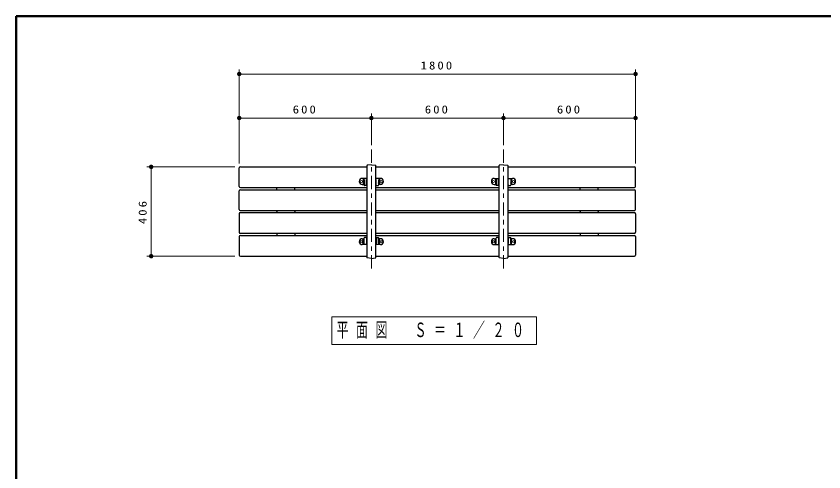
# Model space of a CAD drawing. Units: millimetres on the paper, scale 1:20. Extents: x -365 to 9, y -38 to 257.
# Drawn here: x -365 to -181.6, y 153.5 to 257 of the extents above; entities that cross this region are included whole.
import ezdxf

# ---------------------------------------------------------------- set-up
doc = ezdxf.new("R2010")
doc.units = ezdxf.units.MM
doc.linetypes.add('USER2', pattern=[6, 3, -1, 1, -1])
doc.layers.add('LY_1', color=7, linetype='Continuous', lineweight=25)
doc.layers.add('LY_2', color=7, linetype='Continuous', lineweight=13)
doc.styles.add('ＭＳ ゴシック', font='')
doc.styles.get('ＭＳ ゴシック').set_extended_font_data('MS Gothic')

# ---------------------------------------------------------------- blocks, each defined once
blk = doc.blocks.new('filled_dot')
at = {"color": 0, "linetype": 'Continuous', "lineweight": -2, "const_width": 1.25}
blk.add_lwpolyline([(-0.625, 0, 1), (0.625, 0, 1)], format="xyb", close=True, dxfattribs=at)

msp = doc.modelspace()

# ---------------------------------------------------------------- linework, layer by layer
at = {"layer": 'LY_1', "lineweight": 13}
for p, q in [((-314.336, 223.503), (-314.336, 244.853)), ((-224.336, 223.503), (-224.336, 244.853)), ((-314.336, 243.853), (-224.336, 243.853)), ((-314.336, 223.503), (-314.336, 234.853)), ((-284.336, 227.686), (-284.336, 234.853)), ((-284.336, 227.686), (-284.336, 234.853)), ((-254.336, 227.686), (-254.336, 234.853)), ((-254.336, 227.686), (-254.336, 234.853)), ((-224.336, 223.503), (-224.336, 234.853)), ((-314.336, 233.853), (-284.336, 233.853)), ((-284.336, 233.853), (-254.336, 233.853)), ((-254.336, 233.853), (-224.336, 233.853)), ((-315.336, 222.753), (-335.336, 222.753)), ((-334.336, 202.453), (-334.336, 222.753)), ((-315.336, 202.453), (-335.336, 202.453)), ((-246.849, 188.68), (-293.349, 188.68)), ((-293.349, 188.68), (-293.349, 182.38)), ((-246.849, 182.38), (-246.849, 188.68)), ((-293.349, 182.38), (-246.849, 182.38))]:
    msp.add_line(p, q, dxfattribs=at)
at = {"layer": 'LY_1', "linetype": 'USER2', "lineweight": 13}
for p, q in [((-284.336, 226.686), (-284.336, 199.208)), ((-254.336, 226.686), (-254.336, 199.208))]:
    msp.add_line(p, q, dxfattribs=at)
at = {"layer": 'LY_1', "color": 4}
for p, q in [((-314.336, 218.303), (-314.336, 222.503)), ((-314.086, 222.753), (-285.336, 222.753)), ((-283.336, 222.753), (-255.336, 222.753)), ((-253.336, 222.753), (-224.586, 222.753)), ((-224.336, 218.303), (-224.336, 222.503)), ((-314.336, 213.103), (-314.336, 217.303)), ((-314.086, 218.053), (-285.336, 218.053)), ((-314.086, 217.553), (-285.336, 217.553)), ((-283.336, 218.053), (-255.336, 218.053)), ((-283.336, 217.553), (-255.336, 217.553)), ((-253.336, 218.053), (-224.586, 218.053)), ((-253.336, 217.553), (-224.586, 217.553)), ((-224.336, 213.103), (-224.336, 217.303)), ((-314.086, 212.853), (-285.336, 212.853)), ((-283.336, 212.853), (-255.336, 212.853)), ((-253.336, 212.853), (-224.586, 212.853)), ((-314.336, 212.103), (-314.336, 207.903)), ((-314.086, 212.353), (-285.336, 212.353)), ((-283.336, 212.353), (-255.336, 212.353)), ((-253.336, 212.353), (-224.586, 212.353)), ((-224.336, 212.103), (-224.336, 207.903)), ((-314.086, 207.653), (-285.336, 207.653)), ((-283.336, 207.653), (-255.336, 207.653)), ((-253.336, 207.653), (-224.586, 207.653)), ((-314.336, 206.903), (-314.336, 202.703)), ((-314.086, 207.153), (-285.336, 207.153)), ((-283.336, 207.153), (-255.336, 207.153)), ((-253.336, 207.153), (-224.586, 207.153)), ((-224.336, 206.903), (-224.336, 202.703)), ((-314.086, 202.453), (-285.336, 202.453)), ((-283.336, 202.453), (-255.336, 202.453)), ((-253.336, 202.453), (-224.586, 202.453))]:
    msp.add_line(p, q, dxfattribs=at)
at = {"layer": 'LY_1'}
for p, q in [((-285.336, 223.06), (-285.336, 202.146)), ((-284.336, 223.253), (-285.293, 223.11)), ((-284.336, 223.253), (-283.379, 223.11)), ((-283.336, 202.146), (-283.336, 223.06)), ((-255.336, 202.146), (-255.336, 223.06)), ((-254.336, 223.253), (-255.293, 223.11)), ((-254.336, 223.253), (-253.379, 223.11)), ((-253.336, 223.06), (-253.336, 202.146)), ((-285.336, 220.128), (-286.411, 220.128)), ((-282.261, 220.128), (-283.336, 220.128)), ((-256.411, 220.128), (-255.336, 220.128)), ((-253.336, 220.128), (-252.261, 220.128)), ((-286.411, 218.778), (-286.096, 218.778)), ((-286.168, 220.016), (-286.168, 218.879)), ((-286.074, 218.765), (-285.977, 218.581)), ((-285.972, 219.103), (-285.972, 218.686)), ((-285.532, 218.528), (-285.889, 218.528)), ((-285.432, 218.628), (-285.432, 219.87)), ((-285.336, 219.92), (-285.382, 219.92)), ((-285.382, 219.485), (-285.336, 219.485)), ((-283.29, 219.92), (-283.336, 219.92)), ((-283.336, 219.485), (-283.29, 219.485)), ((-283.24, 218.628), (-283.24, 219.87)), ((-283.14, 218.528), (-282.783, 218.528)), ((-282.7, 219.103), (-282.7, 218.686)), ((-282.598, 218.765), (-282.695, 218.581)), ((-282.261, 218.778), (-282.576, 218.778)), ((-282.504, 220.016), (-282.504, 218.879)), ((-256.411, 218.778), (-256.096, 218.778)), ((-256.168, 220.016), (-256.168, 218.879)), ((-256.074, 218.765), (-255.977, 218.581)), ((-255.972, 219.103), (-255.972, 218.686)), ((-255.532, 218.528), (-255.889, 218.528)), ((-255.432, 218.628), (-255.432, 219.87)), ((-255.382, 219.92), (-255.336, 219.92)), ((-255.336, 219.485), (-255.382, 219.485)), ((-253.336, 219.92), (-253.29, 219.92)), ((-253.29, 219.485), (-253.336, 219.485)), ((-253.24, 218.628), (-253.24, 219.87)), ((-253.14, 218.528), (-252.783, 218.528)), ((-252.7, 219.103), (-252.7, 218.686)), ((-252.598, 218.765), (-252.695, 218.581)), ((-252.261, 218.778), (-252.576, 218.778)), ((-252.504, 220.016), (-252.504, 218.879)), ((-305.836, 217.553), (-305.836, 218.053)), ((-301.724, 217.553), (-301.724, 218.053)), ((-236.949, 217.553), (-236.949, 218.053)), ((-232.836, 217.553), (-232.836, 218.053)), ((-305.836, 212.603), (-305.836, 212.853)), ((-301.724, 212.603), (-301.724, 212.853)), ((-236.949, 212.603), (-236.949, 212.853)), ((-232.836, 212.603), (-232.836, 212.853)), ((-305.836, 212.603), (-305.836, 212.353)), ((-301.724, 212.603), (-301.724, 212.353)), ((-236.949, 212.603), (-236.949, 212.353)), ((-232.836, 212.603), (-232.836, 212.353)), ((-305.836, 207.653), (-305.836, 207.153)), ((-301.724, 207.653), (-301.724, 207.153)), ((-236.949, 207.653), (-236.949, 207.153)), ((-232.836, 207.653), (-232.836, 207.153)), ((-286.411, 206.428), (-286.096, 206.428)), ((-286.168, 205.19), (-286.168, 206.327)), ((-286.074, 206.441), (-285.977, 206.625)), ((-285.972, 206.103), (-285.972, 206.52)), ((-285.532, 206.678), (-285.889, 206.678)), ((-285.432, 206.578), (-285.432, 205.336)), ((-285.382, 205.721), (-285.336, 205.721)), ((-283.336, 205.721), (-283.29, 205.721)), ((-283.24, 206.578), (-283.24, 205.336)), ((-283.14, 206.678), (-282.783, 206.678)), ((-282.7, 206.103), (-282.7, 206.52)), ((-282.598, 206.441), (-282.695, 206.625)), ((-282.261, 206.428), (-282.576, 206.428)), ((-282.504, 205.19), (-282.504, 206.327)), ((-256.411, 206.428), (-256.096, 206.428)), ((-256.168, 205.19), (-256.168, 206.327)), ((-256.074, 206.441), (-255.977, 206.625)), ((-255.972, 206.103), (-255.972, 206.52)), ((-255.532, 206.678), (-255.889, 206.678)), ((-255.432, 206.578), (-255.432, 205.336)), ((-255.336, 205.721), (-255.382, 205.721)), ((-253.29, 205.721), (-253.336, 205.721)), ((-253.24, 206.578), (-253.24, 205.336)), ((-253.14, 206.678), (-252.783, 206.678)), ((-252.7, 206.103), (-252.7, 206.52)), ((-252.598, 206.441), (-252.695, 206.625)), ((-252.261, 206.428), (-252.576, 206.428)), ((-252.504, 205.19), (-252.504, 206.327)), ((-285.336, 205.078), (-286.411, 205.078)), ((-285.336, 205.286), (-285.382, 205.286)), ((-283.29, 205.286), (-283.336, 205.286)), ((-282.261, 205.078), (-283.336, 205.078)), ((-256.411, 205.078), (-255.336, 205.078)), ((-255.382, 205.286), (-255.336, 205.286)), ((-253.336, 205.286), (-253.29, 205.286)), ((-253.336, 205.078), (-252.261, 205.078)), ((-284.336, 201.953), (-285.293, 202.097)), ((-284.336, 201.953), (-283.379, 202.097)), ((-254.336, 201.953), (-255.293, 202.097)), ((-254.336, 201.953), (-253.379, 202.097))]:
    msp.add_line(p, q, dxfattribs=at)
at = {"layer": 'LY_1', "lineweight": 13}
for centre in [(-286.586, 219.453), (-282.086, 219.453), (-256.586, 219.453), (-252.086, 219.453), (-286.586, 205.753), (-282.086, 205.753), (-256.586, 205.753), (-252.086, 205.753)]:
    msp.add_circle(centre, 0.225, dxfattribs=at)
at = {"layer": 'LY_1', "color": 4}
for centre, start, end in [((-314.086, 222.503), 90, 180), ((-224.586, 222.503), 0, 90), ((-314.086, 218.303), 180, 270), ((-224.586, 218.303), 270, 0), ((-314.086, 217.303), 90, 180), ((-224.586, 217.303), 0, 90), ((-314.086, 213.103), 180, 270), ((-224.586, 213.103), 270, 0), ((-314.086, 212.103), 90, 180), ((-224.586, 212.103), 0, 90), ((-314.086, 207.903), 180, 270), ((-224.586, 207.903), 270, 0), ((-314.086, 206.903), 90, 180), ((-224.586, 206.903), 0, 90), ((-314.086, 202.703), 180, 270), ((-224.586, 202.703), 270, 0)]:
    msp.add_arc(centre, 0.25, start, end, dxfattribs=at)
at = {"layer": 'LY_1'}
for centre, radius, start, end in [((-285.286, 223.06), 0.05, 98.53077, 180), ((-283.386, 223.06), 0.05, 0, 81.46923), ((-255.286, 223.06), 0.05, 98.53077, 180), ((-253.386, 223.06), 0.05, 0, 81.46923), ((-286.411, 219.453), 0.675, 90, 270), ((-282.261, 219.453), 0.675, 270, 90), ((-256.411, 219.453), 0.675, 90, 270), ((-252.261, 219.453), 0.675, 270, 90), ((-286.096, 218.753), 0.025, 27.86749, 90), ((-285.889, 218.628), 0.1, 207.86749, 270), ((-285.532, 218.628), 0.1, 270, 0), ((-285.382, 219.87), 0.05, 90, 180.00001), ((-285.382, 219.435), 0.05, 90, 180), ((-283.29, 219.87), 0.05, 360, 90), ((-283.29, 219.435), 0.05, 0, 90), ((-283.14, 218.628), 0.1, 180, 270), ((-282.783, 218.628), 0.1, 270, 332.13251), ((-282.576, 218.753), 0.025, 90, 152.13251), ((-256.096, 218.753), 0.025, 27.86749, 90), ((-255.889, 218.628), 0.1, 207.86749, 270), ((-255.532, 218.628), 0.1, 270, 0), ((-255.382, 219.87), 0.05, 90, 180), ((-255.382, 219.435), 0.05, 90, 180), ((-253.29, 219.87), 0.05, 359.99999, 90), ((-253.29, 219.435), 0.05, 0, 90), ((-253.14, 218.628), 0.1, 180, 270), ((-252.783, 218.628), 0.1, 270, 332.13251), ((-252.576, 218.753), 0.025, 90, 152.13251), ((-286.411, 205.753), 0.675, 90, 270), ((-286.096, 206.453), 0.025, 270, 332.13251), ((-285.889, 206.578), 0.1, 90, 152.13251), ((-285.532, 206.578), 0.1, 0, 90), ((-285.382, 205.771), 0.05, 180, 270), ((-283.29, 205.771), 0.05, 270, 0), ((-283.14, 206.578), 0.1, 90, 180), ((-282.783, 206.578), 0.1, 27.86749, 90), ((-282.576, 206.453), 0.025, 207.86749, 270), ((-282.261, 205.753), 0.675, 270, 90), ((-256.411, 205.753), 0.675, 90, 270), ((-256.096, 206.453), 0.025, 270, 332.13251), ((-255.889, 206.578), 0.1, 90, 152.13251), ((-255.532, 206.578), 0.1, 0, 90), ((-255.382, 205.771), 0.05, 180, 270), ((-253.29, 205.771), 0.05, 270, 0), ((-253.14, 206.578), 0.1, 90, 180), ((-252.783, 206.578), 0.1, 27.86749, 90), ((-252.576, 206.453), 0.025, 207.86749, 270), ((-252.261, 205.753), 0.675, 270, 90), ((-285.382, 205.336), 0.05, 179.99999, 270), ((-283.29, 205.336), 0.05, 270, 0), ((-255.382, 205.336), 0.05, 180, 270), ((-253.29, 205.336), 0.05, 270, 0.00001), ((-285.286, 202.146), 0.05, 180, 261.46923), ((-283.386, 202.146), 0.05, 278.53077, 0), ((-255.286, 202.146), 0.05, 180, 261.46923), ((-253.386, 202.146), 0.05, 278.53077, 0)]:
    msp.add_arc(centre, radius, start, end, dxfattribs=at)
for points in [[(-286.168, 220.016), (-286.146, 220.006), (-286.124, 219.996), (-286.105, 219.982), (-286.086, 219.968), (-286.067, 219.952), (-286.053, 219.933), (-286.039, 219.915), (-286.028, 219.892), (-286.02, 219.87), (-286.012, 219.848), (-286.008, 219.823), (-286.004, 219.8), (-286.001, 219.776), (-285.999, 219.752), (-285.997, 219.728), (-285.995, 219.705), (-285.993, 219.681), (-285.992, 219.657), (-285.99, 219.633), (-285.989, 219.609), (-285.988, 219.585), (-285.987, 219.561), (-285.986, 219.537), (-285.985, 219.513), (-285.984, 219.489), (-285.983, 219.466), (-285.982, 219.442), (-285.981, 219.418), (-285.98, 219.394), (-285.98, 219.37), (-285.979, 219.346), (-285.978, 219.322), (-285.978, 219.298), (-285.977, 219.274), (-285.976, 219.25), (-285.976, 219.226), (-285.975, 219.202), (-285.975, 219.178), (-285.974, 219.154), (-285.974, 219.131), (-285.973, 219.091), (-285.973, 219.083), (-285.972, 219.074), (-285.972, 219.089), (-285.972, 219.103)], [(-282.504, 220.016), (-282.526, 220.006), (-282.548, 219.996), (-282.567, 219.982), (-282.586, 219.968), (-282.605, 219.952), (-282.619, 219.933), (-282.634, 219.915), (-282.644, 219.892), (-282.652, 219.87), (-282.66, 219.848), (-282.664, 219.823), (-282.668, 219.8), (-282.671, 219.776), (-282.673, 219.752), (-282.675, 219.728), (-282.677, 219.705), (-282.679, 219.681), (-282.68, 219.657), (-282.682, 219.633), (-282.683, 219.609), (-282.684, 219.585), (-282.685, 219.561), (-282.686, 219.537), (-282.687, 219.513), (-282.688, 219.489), (-282.689, 219.466), (-282.69, 219.442), (-282.691, 219.418), (-282.692, 219.394), (-282.693, 219.37), (-282.693, 219.346), (-282.694, 219.322), (-282.695, 219.298), (-282.695, 219.274), (-282.696, 219.25), (-282.696, 219.226), (-282.697, 219.202), (-282.697, 219.178), (-282.698, 219.154), (-282.698, 219.131), (-282.699, 219.091), (-282.699, 219.083), (-282.7, 219.074), (-282.7, 219.089), (-282.7, 219.103)], [(-256.168, 220.016), (-256.146, 220.006), (-256.124, 219.996), (-256.105, 219.982), (-256.086, 219.968), (-256.067, 219.952), (-256.053, 219.933), (-256.039, 219.915), (-256.028, 219.892), (-256.02, 219.87), (-256.012, 219.848), (-256.008, 219.823), (-256.004, 219.8), (-256.001, 219.776), (-255.999, 219.752), (-255.997, 219.728), (-255.995, 219.705), (-255.993, 219.681), (-255.992, 219.657), (-255.99, 219.633), (-255.989, 219.609), (-255.988, 219.585), (-255.987, 219.561), (-255.986, 219.537), (-255.985, 219.513), (-255.984, 219.489), (-255.983, 219.466), (-255.982, 219.442), (-255.981, 219.418), (-255.98, 219.394), (-255.98, 219.37), (-255.979, 219.346), (-255.978, 219.322), (-255.978, 219.298), (-255.977, 219.274), (-255.976, 219.25), (-255.976, 219.226), (-255.975, 219.202), (-255.975, 219.178), (-255.974, 219.154), (-255.974, 219.131), (-255.973, 219.091), (-255.973, 219.083), (-255.972, 219.074), (-255.972, 219.089), (-255.972, 219.103)], [(-252.504, 220.016), (-252.526, 220.006), (-252.548, 219.996), (-252.567, 219.982), (-252.586, 219.968), (-252.605, 219.952), (-252.619, 219.933), (-252.634, 219.915), (-252.644, 219.892), (-252.652, 219.87), (-252.66, 219.848), (-252.664, 219.823), (-252.668, 219.8), (-252.671, 219.776), (-252.673, 219.752), (-252.675, 219.728), (-252.677, 219.705), (-252.679, 219.681), (-252.68, 219.657), (-252.682, 219.633), (-252.683, 219.609), (-252.684, 219.585), (-252.685, 219.561), (-252.686, 219.537), (-252.687, 219.513), (-252.688, 219.489), (-252.689, 219.466), (-252.69, 219.442), (-252.691, 219.418), (-252.692, 219.394), (-252.693, 219.37), (-252.693, 219.346), (-252.694, 219.322), (-252.695, 219.298), (-252.695, 219.274), (-252.696, 219.25), (-252.696, 219.226), (-252.697, 219.202), (-252.697, 219.178), (-252.698, 219.154), (-252.698, 219.131), (-252.699, 219.091), (-252.699, 219.083), (-252.7, 219.074), (-252.7, 219.089), (-252.7, 219.103)], [(-286.168, 205.19), (-286.146, 205.2), (-286.124, 205.21), (-286.105, 205.224), (-286.086, 205.238), (-286.067, 205.254), (-286.053, 205.273), (-286.039, 205.292), (-286.028, 205.314), (-286.02, 205.336), (-286.012, 205.359), (-286.008, 205.383), (-286.004, 205.406), (-286.001, 205.43), (-285.999, 205.454), (-285.997, 205.478), (-285.995, 205.502), (-285.993, 205.526), (-285.992, 205.549), (-285.99, 205.573), (-285.989, 205.597), (-285.988, 205.621), (-285.987, 205.645), (-285.986, 205.669), (-285.985, 205.693), (-285.984, 205.717), (-285.983, 205.741), (-285.982, 205.765), (-285.981, 205.789), (-285.98, 205.812), (-285.98, 205.836), (-285.979, 205.86), (-285.978, 205.884), (-285.978, 205.908), (-285.977, 205.932), (-285.976, 205.956), (-285.976, 205.98), (-285.975, 206.004), (-285.975, 206.028), (-285.974, 206.052), (-285.974, 206.076), (-285.973, 206.115), (-285.973, 206.124), (-285.972, 206.132), (-285.972, 206.118), (-285.972, 206.103)], [(-282.504, 205.19), (-282.526, 205.2), (-282.548, 205.21), (-282.567, 205.224), (-282.586, 205.238), (-282.605, 205.254), (-282.619, 205.273), (-282.634, 205.292), (-282.644, 205.314), (-282.652, 205.336), (-282.66, 205.359), (-282.664, 205.383), (-282.668, 205.406), (-282.671, 205.43), (-282.673, 205.454), (-282.675, 205.478), (-282.677, 205.502), (-282.679, 205.526), (-282.68, 205.549), (-282.682, 205.573), (-282.683, 205.597), (-282.684, 205.621), (-282.685, 205.645), (-282.686, 205.669), (-282.687, 205.693), (-282.688, 205.717), (-282.689, 205.741), (-282.69, 205.765), (-282.691, 205.789), (-282.692, 205.812), (-282.693, 205.836), (-282.693, 205.86), (-282.694, 205.884), (-282.695, 205.908), (-282.695, 205.932), (-282.696, 205.956), (-282.696, 205.98), (-282.697, 206.004), (-282.697, 206.028), (-282.698, 206.052), (-282.698, 206.076), (-282.699, 206.115), (-282.699, 206.124), (-282.7, 206.132), (-282.7, 206.118), (-282.7, 206.103)], [(-256.168, 205.19), (-256.146, 205.2), (-256.124, 205.21), (-256.105, 205.224), (-256.086, 205.238), (-256.067, 205.254), (-256.053, 205.273), (-256.039, 205.292), (-256.028, 205.314), (-256.02, 205.336), (-256.012, 205.359), (-256.008, 205.383), (-256.004, 205.406), (-256.001, 205.43), (-255.999, 205.454), (-255.997, 205.478), (-255.995, 205.502), (-255.993, 205.526), (-255.992, 205.549), (-255.99, 205.573), (-255.989, 205.597), (-255.988, 205.621), (-255.987, 205.645), (-255.986, 205.669), (-255.985, 205.693), (-255.984, 205.717), (-255.983, 205.741), (-255.982, 205.765), (-255.981, 205.789), (-255.98, 205.812), (-255.98, 205.836), (-255.979, 205.86), (-255.978, 205.884), (-255.978, 205.908), (-255.977, 205.932), (-255.976, 205.956), (-255.976, 205.98), (-255.975, 206.004), (-255.975, 206.028), (-255.974, 206.052), (-255.974, 206.076), (-255.973, 206.115), (-255.973, 206.124), (-255.972, 206.132), (-255.972, 206.118), (-255.972, 206.103)], [(-252.504, 205.19), (-252.526, 205.2), (-252.548, 205.21), (-252.567, 205.224), (-252.586, 205.238), (-252.605, 205.254), (-252.619, 205.273), (-252.634, 205.292), (-252.644, 205.314), (-252.652, 205.336), (-252.66, 205.359), (-252.664, 205.383), (-252.668, 205.406), (-252.671, 205.43), (-252.673, 205.454), (-252.675, 205.478), (-252.677, 205.502), (-252.679, 205.526), (-252.68, 205.549), (-252.682, 205.573), (-252.683, 205.597), (-252.684, 205.621), (-252.685, 205.645), (-252.686, 205.669), (-252.687, 205.693), (-252.688, 205.717), (-252.689, 205.741), (-252.69, 205.765), (-252.691, 205.789), (-252.692, 205.812), (-252.693, 205.836), (-252.693, 205.86), (-252.694, 205.884), (-252.695, 205.908), (-252.695, 205.932), (-252.696, 205.956), (-252.696, 205.98), (-252.697, 206.004), (-252.697, 206.028), (-252.698, 206.052), (-252.698, 206.076), (-252.699, 206.115), (-252.699, 206.124), (-252.7, 206.132), (-252.7, 206.118), (-252.7, 206.103)]]:
    msp.add_open_spline(points, degree=3, knots=[0, 0, 0, 0, 1, 1, 1, 2, 2, 2, 3, 3, 3, 4, 4, 4, 5, 5, 5, 6, 6, 6, 7, 7, 7, 8, 8, 8, 9, 9, 9, 10, 10, 10, 11, 11, 11, 12, 12, 12, 13, 13, 13, 14, 14, 14, 15, 15, 15, 15], dxfattribs=at)
at = {"layer": 'LY_2', "lineweight": 50}
for p, q in [((-365, 257), (-365, 0)), ((0, 257), (-365, 257))]:
    msp.add_line(p, q, dxfattribs=at)

# ---------------------------------------------------------------- block references
at = {"layer": 'LY_1', "lineweight": 13, "xscale": 0.4, "yscale": 0.4}
for p in [(-314.336, 243.853), (-314.336, 233.853), (-284.336, 233.853), (-254.336, 233.853)]:
    msp.add_blockref('filled_dot', p, dxfattribs=at)
for p, rotation in [((-224.336, 243.853), 180), ((-284.336, 233.853), 180), ((-254.336, 233.853), 180), ((-224.336, 233.853), 180), ((-334.336, 222.753), 270), ((-334.336, 202.453), 90)]:
    msp.add_blockref('filled_dot', p, dxfattribs=dict(at, rotation=rotation))

# ---------------------------------------------------------------- texts
at = {"layer": 'LY_1', "style": 'ＭＳ ゴシック'}
for s, insert, char_height, attachment_point in [('\\T1.33;\\W1.15;1800', (-269.336, 244.853), 1.833, 8), ('\\T1.33;\\W1.15;600', (-299.336, 234.853), 1.833, 8), ('\\T1.33;\\W1.15;600', (-269.336, 234.853), 1.833, 8), ('\\T1.33;\\W1.15;600', (-239.336, 234.853), 1.833, 8), ('\\T1.64;\\W0.6;平面図\u3000Ｓ＝１／２０', (-270.099, 185.53), 3.299, 5)]:
    msp.add_mtext(s, dxfattribs=dict(at, insert=insert, char_height=char_height, attachment_point=attachment_point))
at = {"layer": 'LY_1', "insert": (-335.336, 212.603), "char_height": 1.833, "attachment_point": 8, "rotation": 90, "style": 'ＭＳ ゴシック'}
msp.add_mtext('\\T1.33;\\W1.15;406', dxfattribs=at)

doc.saveas('drawing.dxf')
